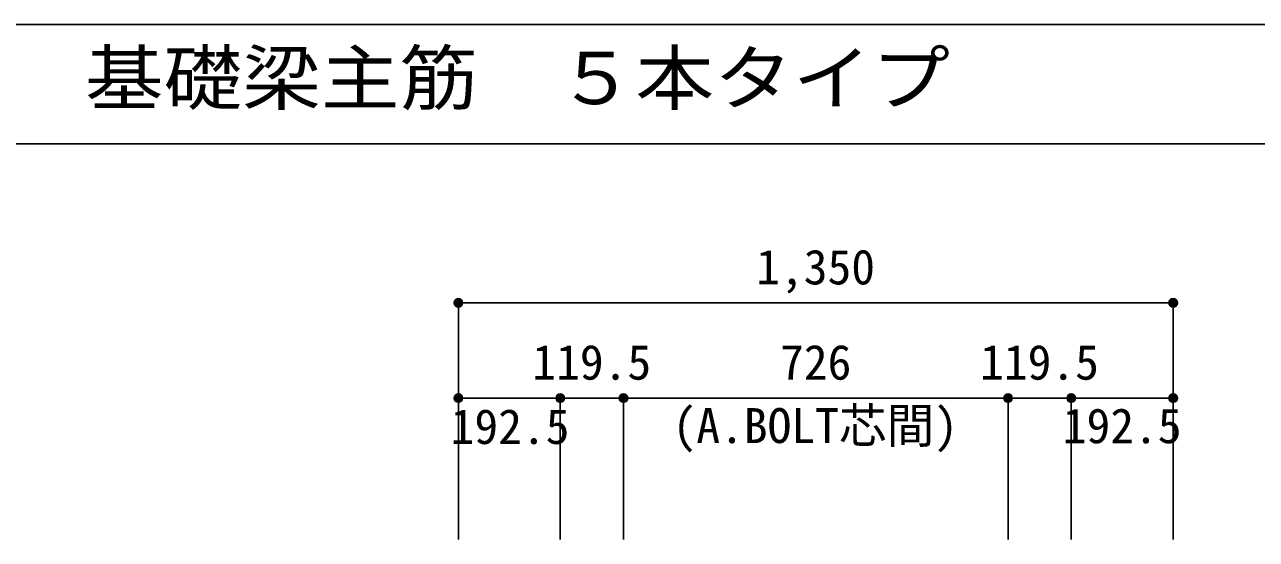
# Model space of a CAD drawing. Units: millimetres at full size, sheet at 1:30. Extents: x -5973 to 5954, y -4195 to 4201.
# Drawn here: x -942 to 1384, y 3228 to 4201 of the extents above; entities that cross this region are included whole.
import ezdxf
from ezdxf.enums import TextEntityAlignment as Align

# ---------------------------------------------------------------- set-up
doc = ezdxf.new("R2010")
doc.units = ezdxf.units.MM
doc.header["$LTSCALE"] = 30
doc.header["$PDMODE"] = 32
doc.header["$PDSIZE"] = 15
for name, color, linetype in [('0-7_文字', 4, 'Continuous'), ('0-D_寸法', 4, 'Continuous'), ('6-7_文字', 7, 'Continuous'), ('F-0_枠', 6, 'Continuous')]:
    doc.layers.add(name, color=color, linetype=linetype)
doc.styles.add('ＭＳ ゴシック', font='')
doc.styles.get('ＭＳ ゴシック').set_extended_font_data('MS Gothic')

msp = doc.modelspace()

# ---------------------------------------------------------------- linework, layer by layer
at = {"layer": '0-D_寸法'}
for p, q in [((1227.44, 3675.34), (-122.56, 3675.34)), ((-122.56, 3675.34), (-122.56, 3495.34)), ((1227.44, 3675.34), (1227.44, 3495.34)), ((1227.44, 3675.34), (1227.44, 3495.34)), ((69.94, 3495.34), (-122.56, 3495.34)), ((-122.56, 3495.34), (-122.56, 3228.3)), ((189.44, 3495.34), (69.94, 3495.34)), ((69.94, 3495.34), (69.94, 3228.3)), ((915.44, 3495.34), (189.44, 3495.34)), ((189.44, 3495.34), (189.44, 3228.3)), ((1034.94, 3495.34), (915.44, 3495.34)), ((915.44, 3495.34), (915.44, 3228.3)), ((1227.44, 3495.34), (1034.94, 3495.34)), ((1034.94, 3495.34), (1034.94, 3228.3)), ((1227.44, 3495.34), (1227.44, 3228.3)), ((1227.44, 3495.34), (1227.44, 3228.3))]:
    msp.add_line(p, q, dxfattribs=at)
for centre, radius in [((-122.56, 3675.34), 8), ((-122.56, 3675.34), 8), ((-122.56, 3675.34), 7.2), ((-122.56, 3675.34), 7.2), ((-122.56, 3675.34), 6.4), ((-122.56, 3675.34), 6.4), ((-122.56, 3675.34), 5.6), ((-122.56, 3675.34), 5.6), ((-122.56, 3675.34), 4.8), ((-122.56, 3675.34), 4.8), ((-122.56, 3675.34), 4), ((-122.56, 3675.34), 4), ((-122.56, 3675.34), 3.2), ((-122.56, 3675.34), 3.2), ((-122.56, 3675.34), 2.4), ((-122.56, 3675.34), 2.4), ((-122.56, 3675.34), 1.6), ((-122.56, 3675.34), 1.6), ((-122.56, 3675.34), 0.8), ((-122.56, 3675.34), 0.8), ((1227.44, 3675.34), 8), ((1227.44, 3675.34), 7.2), ((1227.44, 3675.34), 6.4), ((1227.44, 3675.34), 5.6), ((1227.44, 3675.34), 4.8), ((1227.44, 3675.34), 4), ((1227.44, 3675.34), 3.2), ((1227.44, 3675.34), 2.4), ((1227.44, 3675.34), 1.6), ((1227.44, 3675.34), 0.8), ((-122.56, 3495.34), 8), ((-122.56, 3495.34), 7.2), ((-122.56, 3495.34), 6.4), ((-122.56, 3495.34), 5.6), ((-122.56, 3495.34), 4.8), ((-122.56, 3495.34), 4), ((-122.56, 3495.34), 3.2), ((-122.56, 3495.34), 2.4), ((-122.56, 3495.34), 1.6), ((-122.56, 3495.34), 0.8), ((69.94, 3495.34), 8), ((69.94, 3495.34), 7.2), ((69.94, 3495.34), 6.4), ((69.94, 3495.34), 5.6), ((69.94, 3495.34), 4.8), ((69.94, 3495.34), 4), ((69.94, 3495.34), 3.2), ((69.94, 3495.34), 2.4), ((69.94, 3495.34), 1.6), ((69.94, 3495.34), 0.8), ((189.44, 3495.34), 8), ((189.44, 3495.34), 7.2), ((189.44, 3495.34), 6.4), ((189.44, 3495.34), 5.6), ((189.44, 3495.34), 4.8), ((189.44, 3495.34), 4), ((189.44, 3495.34), 3.2), ((189.44, 3495.34), 2.4), ((189.44, 3495.34), 1.6), ((189.44, 3495.34), 0.8), ((915.44, 3495.34), 8), ((915.44, 3495.34), 7.2), ((915.44, 3495.34), 6.4), ((915.44, 3495.34), 5.6), ((915.44, 3495.34), 4.8), ((915.44, 3495.34), 4), ((915.44, 3495.34), 3.2), ((915.44, 3495.34), 2.4), ((915.44, 3495.34), 1.6), ((915.44, 3495.34), 0.8), ((1034.94, 3495.34), 8), ((1034.94, 3495.34), 7.2), ((1034.94, 3495.34), 6.4), ((1034.94, 3495.34), 5.6), ((1034.94, 3495.34), 4.8), ((1034.94, 3495.34), 4), ((1034.94, 3495.34), 3.2), ((1034.94, 3495.34), 2.4), ((1034.94, 3495.34), 1.6), ((1034.94, 3495.34), 0.8), ((1227.44, 3495.34), 8), ((1227.44, 3495.34), 7.2), ((1227.44, 3495.34), 6.4), ((1227.44, 3495.34), 5.6), ((1227.44, 3495.34), 4.8), ((1227.44, 3495.34), 4), ((1227.44, 3495.34), 3.2), ((1227.44, 3495.34), 2.4), ((1227.44, 3495.34), 1.6), ((1227.44, 3495.34), 0.8)]:
    msp.add_circle(centre, radius, dxfattribs=at)
at = {"layer": '0-D_寸法', "color": 7}
for p in [(-122.56, 3675.34), (1227.44, 3675.34), (-122.56, 3495.34), (69.94, 3495.34), (189.44, 3495.34), (915.44, 3495.34), (1034.94, 3495.34), (1227.44, 3495.34), (1227.44, 3495.34)]:
    msp.add_point(p, dxfattribs=at)
at = {"layer": 'F-0_枠'}
msp.add_line((-5972.88, 4201.15), (5954.1, 4201.15), dxfattribs=at)
at = {"layer": 'F-0_枠', "color": 2}
msp.add_line((-5972.88, 3976.15), (3723.6, 3976.15), dxfattribs=at)

# ---------------------------------------------------------------- texts
at = {"layer": '0-7_文字', "style": 'ＭＳ ゴシック'}
msp.add_text('(A.BOLT芯間)', height=65.98, dxfattribs=at).set_placement((281.92, 3390.58), align=Align.BOTTOM_LEFT)
at = {"layer": '0-D_寸法', "style": 'ＭＳ ゴシック'}
for s, p in [('1,350', (439.94, 3690.34)), ('119.5', (17.19, 3510.34)), ('726', (484.94, 3510.34)), ('119.5', (862.69, 3510.34)), ('192.5', (-137.08, 3388.8)), ('192.5', (1018.78, 3390.28))]:
    msp.add_text(s, height=65.98, dxfattribs=at).set_placement(p, align=Align.BOTTOM_LEFT)
at = {"layer": '6-7_文字', "color": 2, "style": 'ＭＳ ゴシック', "width": 1.1}
msp.add_text('\u3000\u3000基礎梁主筋\u3000５本タイプ', height=98.97, dxfattribs=at).set_placement((-1124.64, 4021.15), align=Align.BOTTOM_LEFT)

doc.saveas('drawing.dxf')
